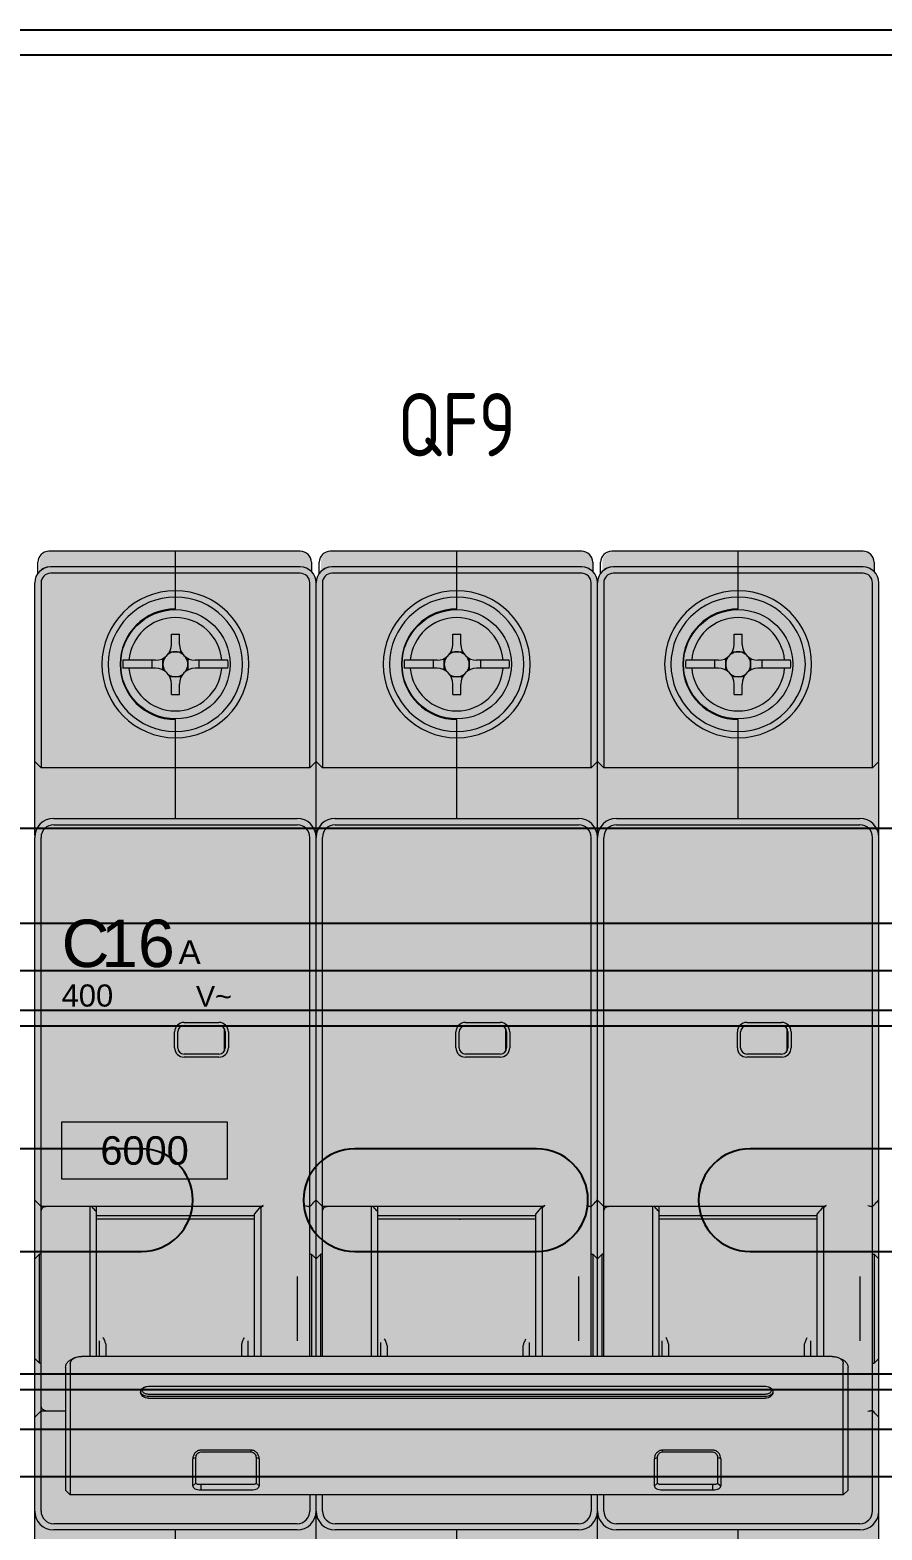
# Model space of a CAD drawing. Header units: millimetres. Extents: x -205 to 4435, y 0 to 4374.
# Drawn here: x 1606.2 to 1660.1, y 3382.4 to 3477.3 of the extents above; entities that cross this region are included whole.
import ezdxf
from ezdxf.enums import TextEntityAlignment as Align

# ---------------------------------------------------------------- set-up
doc = ezdxf.new("R2010")
doc.units = ezdxf.units.MM
for name, color, linetype, lineweight, true_color in [('BODY', 7, 'Continuous', 5, 0xf0f1eb), ('DETAILS', 7, 'Continuous', 5, 0x2f373d), ('INDICATOR', 7, 'Continuous', 5, 0x3d9868), ('LEVERS', 7, 'Continuous', 5, 0x2b7ac1), ('MARKING', 7, 'Continuous', 5, 0x2f373d), ('RECESS', 7, 'Continuous', 5, 0x6c747a), ('TERMINALS', 7, 'Continuous', 5, 0xa4adb6)]:
    doc.layers.add(name, color=color, linetype=linetype, lineweight=lineweight, true_color=true_color)
doc.layers.add('CP_DEVICES', color=7, linetype='Continuous')
doc.layers.add('CP_TEXT', color=7, linetype='Continuous')
doc.layers.add('PARAMETERS', color=7, linetype='Continuous', plot=False)
doc.styles.add('BLOCK_ARIAL', font='arial.ttf')
doc.styles.add('CP_GOST', font='GOST2304A_0.ttf')

# ---------------------------------------------------------------- blocks, each defined once
blk = doc.blocks.new('A$Ca0305565')
at = {"color": 7, "linetype": 'Continuous', "lineweight": 25}
for p, q in [((20, 148), (430, 148)), ((430, 146.4), (20, 146.4)), ((414.5, 97.5), (35.5, 97.5)), ((414.5, 91.5), (35.5, 91.5)), ((414.5, 86), (35.5, 86)), ((168.25, 77.25), (156.75, 77.25)), ((193.25, 77.25), (181.75, 77.25)), ((218.25, 77.25), (206.75, 77.25)), ((156.75, 70.75), (168.25, 70.75)), ((181.75, 70.75), (193.25, 70.75)), ((206.75, 70.75), (218.25, 70.75)), ((414.5, 62), (35.5, 62)), ((414.5, 56.5), (35.5, 56.5))]:
    blk.add_line(p, q, dxfattribs=at)
at = {"color": 8, "linetype": 'Continuous', "lineweight": 25}
for p, q in [((414.5, 88.5), (35.5, 88.5)), ((414.5, 85), (35.5, 85)), ((414.5, 63), (35.5, 63)), ((414.5, 59.5), (35.5, 59.5))]:
    blk.add_line(p, q, dxfattribs=at)
at = {"color": 7, "linetype": 'Continuous', "lineweight": 25}
for centre, start, end in [((168.25, 74), 0, 90), ((181.75, 74), 90, 270), ((193.25, 74), 0, 90), ((206.75, 74), 90, 270), ((168.25, 74), 270, 0), ((193.25, 74), 270, 0)]:
    blk.add_arc(centre, 3.25, start, end, dxfattribs=at)
blk = doc.blocks.new('*U390')
blk.add_blockref('A$Ca0305565', (-12.005, 536.234))
blk = doc.blocks.new('AV_3P_54')
at = {"layer": 'BODY', "true_color": 0xf0f1eb}
blk.add_hatch(color=7, dxfattribs=at).paths.add_polyline_path([(14.6, 2.2), (14.6, 0), (3.1, 0), (3.1, 2.2), (1.3, 2.2), (1.03, 2.255), (0.805, 2.405), (0.655, 2.63), (0.6, 2.9), (0.6, 3.4), (0.727, 3.4), (0.59, 3.49), (0.38, 3.81), (0.32, 4), (0.3, 4.2), (0.3, 15.5), (0.3, 20.3), (0.3, 26.24), (0.3, 29.95), (0.3, 36.25), (0.3, 39.96), (0.3, 62.9), (0.32, 63.14), (0.326, 63.16), (0.3, 63.16), (0.3, 67.7), (0.3, 79), (0.32, 79.2), (0.38, 79.39), (0.59, 79.71), (0.6, 79.717), (0.6, 80.3), (0.655, 80.57), (0.805, 80.795), (1.03, 80.945), (1.3, 81), (9.2, 81), (9.2, 81), (17.1, 81), (17.37, 80.945), (17.595, 80.795), (17.745, 80.57), (17.8, 80.3), (17.8, 79.717), (17.81, 79.71), (17.948, 79.5), (17.948, 79.5), (18.02, 79.39), (18.08, 79.2), (18.1, 79), (18.12, 79.2), (18.18, 79.39), (18.39, 79.71), (18.4, 79.717), (18.4, 80.3), (18.455, 80.57), (18.605, 80.795), (18.83, 80.945), (19.1, 81), (27, 81), (27, 81), (34.9, 81), (35.17, 80.945), (35.395, 80.795), (35.545, 80.57), (35.6, 80.3), (35.6, 79.717), (35.61, 79.71), (35.748, 79.5), (35.748, 79.5), (35.82, 79.39), (35.88, 79.2), (35.9, 79), (35.92, 79.2), (35.98, 79.39), (36.052, 79.5), (36.19, 79.71), (36.2, 79.717), (36.2, 80.3), (36.255, 80.57), (36.405, 80.795), (36.63, 80.945), (36.9, 81), (44.8, 81), (52.7, 81), (52.97, 80.945), (53.195, 80.795), (53.345, 80.57), (53.4, 80.3), (53.4, 79.717), (53.41, 79.71), (53.548, 79.5), (53.62, 79.39), (53.68, 79.2), (53.7, 79), (53.7, 67.7), (53.7, 62.9), (53.7, 39.975), (53.7, 39.97), (53.7, 36.25), (53.7, 29.95), (53.7, 26.23), (53.7, 26.225), (53.7, 20.3), (53.7, 15.5), (53.7, 4.2), (53.68, 4), (53.62, 3.81), (53.41, 3.49), (53.4, 3.483), (53.4, 2.9), (53.345, 2.63), (53.195, 2.405), (52.97, 2.255), (52.7, 2.2), (50.9, 2.2), (50.2, 2.2), (50.2, 0), (38.7, 0), (38.7, 2.2), (36.9, 2.2), (36.63, 2.255), (36.405, 2.405), (36.255, 2.63), (36.2, 2.9), (36.2, 3.4), (36.327, 3.4), (36.19, 3.49), (35.98, 3.81), (35.92, 4), (35.9, 4.2), (35.88, 4), (35.82, 3.81), (35.61, 3.49), (35.6, 3.483), (35.6, 2.9), (35.545, 2.63), (35.395, 2.405), (35.17, 2.255), (34.9, 2.2), (27, 2.2), (27, 2.2), (19.1, 2.2), (18.83, 2.255), (18.605, 2.405), (18.455, 2.63), (18.4, 2.9), (18.4, 3.4), (18.527, 3.4), (18.39, 3.49), (18.18, 3.81), (18.12, 4), (18.1, 4.2), (18.08, 4), (18.02, 3.81), (17.81, 3.49), (17.8, 3.483), (17.8, 2.9), (17.745, 2.63), (17.595, 2.405), (17.37, 2.255), (17.1, 2.2), (15.3, 2.2)])
at = {"layer": 'INDICATOR', "true_color": 0x3d9868}
for points in [[(9.325, 49.175), (9.195, 49.365), (9.15, 49.6), (9.15, 50.6), (9.195, 50.835), (9.325, 51.025), (9.515, 51.155), (9.75, 51.2), (11.95, 51.2), (12.185, 51.155), (12.375, 51.025), (12.505, 50.835), (12.55, 50.6), (12.55, 49.6), (12.505, 49.365), (12.375, 49.175), (12.185, 49.045), (11.95, 49), (9.75, 49), (9.515, 49.045)], [(30.175, 49.175), (29.985, 49.045), (29.75, 49), (27.55, 49), (27.315, 49.045), (27.125, 49.175), (26.995, 49.365), (26.95, 49.6), (26.95, 50.6), (26.995, 50.835), (27.125, 51.025), (27.315, 51.155), (27.55, 51.2), (29.75, 51.2), (29.985, 51.155), (30.175, 51.025), (30.305, 50.835), (30.35, 50.6), (30.35, 49.6), (30.305, 49.365)], [(47.975, 49.175), (47.785, 49.045), (47.55, 49), (45.35, 49), (45.115, 49.045), (44.925, 49.175), (44.795, 49.365), (44.75, 49.6), (44.75, 50.6), (44.795, 50.835), (44.925, 51.025), (45.115, 51.155), (45.35, 51.2), (47.55, 51.2), (47.785, 51.155), (47.975, 51.025), (48.105, 50.835), (48.15, 50.6), (48.15, 49.6), (48.105, 49.365)]]:
    blk.add_hatch(color=105, dxfattribs=at).paths.add_polyline_path(points)
at = {"layer": 'LEVERS'}
blk.add_hatch(color=256, dxfattribs=at).paths.add_polyline_path([(2.25, 29.435), (2.26, 29.475), (2.265, 29.515), (2.28, 29.55), (2.3, 29.59), (2.32, 29.63), (2.34, 29.665), (2.37, 29.7), (2.4, 29.735), (2.435, 29.765), (2.47, 29.8), (2.51, 29.825), (2.555, 29.855), (2.6, 29.885), (2.65, 29.905), (2.695, 29.93), (2.811, 29.978), (2.815, 29.98), (2.865, 30), (2.885, 30.01), (2.905, 30.015), (2.93, 30.025), (2.95, 30.03), (3.025, 30.05), (3.1, 30.065), (3.175, 30.07), (3.25, 30.075), (3.8, 30.075), (4.2, 30.075), (4.4, 30.075), (4.8, 30.075), (13.4, 30.075), (13.8, 30.075), (14.2, 30.075), (14.6, 30.075), (17.7, 30.075), (17.8, 30.075), (18.1, 30.075), (18.4, 30.075), (18.5, 30.075), (21.6, 30.075), (22, 30.075), (22.2, 30.075), (22.6, 30.075), (31.2, 30.075), (31.6, 30.075), (32, 30.075), (32.4, 30.075), (35.5, 30.075), (35.6, 30.075), (35.9, 30.075), (36.2, 30.075), (36.3, 30.075), (39.4, 30.075), (39.8, 30.075), (40, 30.075), (40.4, 30.075), (49, 30.075), (49.4, 30.075), (49.8, 30.075), (50.2, 30.075), (50.75, 30.075), (50.775, 30.075), (50.8, 30.075), (50.825, 30.07), (50.85, 30.07), (50.925, 30.06), (50.995, 30.045), (51.07, 30.025), (51.135, 30), (51.155, 29.995), (51.168, 29.987), (51.305, 29.93), (51.35, 29.905), (51.4, 29.885), (51.445, 29.855), (51.49, 29.825), (51.53, 29.8), (51.565, 29.765), (51.6, 29.735), (51.63, 29.7), (51.66, 29.665), (51.68, 29.63), (51.7, 29.59), (51.72, 29.55), (51.735, 29.515), (51.74, 29.475), (51.75, 29.435), (51.75, 29.395), (51.75, 21.625), (51.45, 21.325), (36.3, 21.325), (35.9, 21.325), (35.5, 21.325), (18.5, 21.325), (18.1, 21.325), (17.7, 21.325), (2.55, 21.325), (2.25, 21.625), (2.25, 26.64), (2.25, 29.395)])
at = {"layer": 'RECESS', "true_color": 0x6c747a}
for points in [[(21.6, 39.56), (21.69, 39.56), (22, 39.56), (32.4, 39.56), (32.42, 39.56), (32.435, 39.565), (32.455, 39.57), (32.475, 39.575), (32.495, 39.58), (32.515, 39.59), (32.54, 39.6), (32.535, 39.595), (32.525, 39.59), (32.525, 39.585), (32.52, 39.585), (32.515, 39.58), (32.495, 39.565), (32.475, 39.545), (32.46, 39.53), (32.44, 39.51), (32.435, 39.5), (32.425, 39.49), (32.42, 39.48), (32.415, 39.465), (32.41, 39.46), (32.405, 39.45), (32.4, 39.44), (32.4, 39.43), (32.4, 30.075), (32, 30.075), (31.6, 30.075), (31.2, 30.075), (22.6, 30.075), (22.2, 30.075), (22, 30.075), (21.6, 30.075), (18.5, 30.075), (18.4, 30.075), (18.1, 30.075), (17.8, 30.075), (17.7, 30.075), (17.7, 36.55), (17.7, 39.56), (17.73, 39.59), (17.755, 39.615), (17.785, 39.645), (17.81, 39.675), (17.885, 39.745), (17.955, 39.82), (18.03, 39.895), (18.1, 39.975), (18.1, 39.96), (18.5, 39.56), (18.77, 39.56), (18.8, 39.56)], [(39.4, 39.56), (39.49, 39.56), (39.8, 39.56), (50.2, 39.56), (50.22, 39.56), (50.235, 39.565), (50.255, 39.57), (50.275, 39.575), (50.295, 39.58), (50.315, 39.59), (50.34, 39.6), (50.335, 39.595), (50.325, 39.59), (50.325, 39.585), (50.32, 39.585), (50.315, 39.58), (50.295, 39.565), (50.275, 39.545), (50.26, 39.53), (50.24, 39.51), (50.235, 39.5), (50.225, 39.49), (50.22, 39.48), (50.215, 39.465), (50.21, 39.46), (50.205, 39.45), (50.2, 39.44), (50.2, 39.43), (50.2, 30.075), (49.8, 30.075), (49.4, 30.075), (49, 30.075), (40.4, 30.075), (40, 30.075), (39.8, 30.075), (39.4, 30.075), (36.3, 30.075), (36.2, 30.075), (35.9, 30.075), (35.6, 30.075), (35.5, 30.075), (35.5, 36.55), (35.5, 39.56), (35.53, 39.59), (35.555, 39.615), (35.585, 39.645), (35.61, 39.675), (35.685, 39.745), (35.755, 39.82), (35.83, 39.895), (35.9, 39.975), (35.9, 39.96), (36.3, 39.56), (36.57, 39.56), (36.6, 39.56)], [(4.2, 30.075), (3.8, 30.075), (3.8, 39.56), (3.89, 39.56), (4.2, 39.56), (14.6, 39.56), (14.62, 39.56), (14.635, 39.565), (14.655, 39.57), (14.675, 39.575), (14.695, 39.58), (14.715, 39.59), (14.74, 39.6), (14.735, 39.595), (14.725, 39.59), (14.725, 39.585), (14.72, 39.585), (14.715, 39.58), (14.695, 39.565), (14.675, 39.545), (14.66, 39.53), (14.64, 39.51), (14.635, 39.5), (14.625, 39.49), (14.62, 39.48), (14.615, 39.465), (14.61, 39.46), (14.605, 39.45), (14.6, 39.44), (14.6, 39.43), (14.6, 30.075), (14.2, 30.075), (13.8, 30.075), (13.4, 30.075), (4.8, 30.075), (4.4, 30.075)]]:
    blk.add_hatch(color=8, dxfattribs=at).paths.add_polyline_path(points)
at = {"layer": 'TERMINALS', "true_color": 0xa4adb6}
for points in [[(10.403, 69.358), (10.256, 69.321), (10.107, 69.289), (9.957, 69.262), (9.807, 69.24), (9.656, 69.222), (9.504, 69.21), (9.352, 69.202), (9.2, 69.2), (9.048, 69.202), (8.896, 69.21), (8.744, 69.222), (8.593, 69.24), (8.443, 69.262), (8.293, 69.289), (8.144, 69.321), (7.996, 69.358), (7.85, 69.4), (7.705, 69.447), (7.562, 69.498), (7.42, 69.554), (7.281, 69.614), (7.143, 69.68), (7.008, 69.749), (6.875, 69.823), (6.744, 69.901), (6.617, 69.984), (6.491, 70.07), (6.369, 70.161), (6.25, 70.256), (6.134, 70.354), (6.021, 70.456), (5.912, 70.562), (5.806, 70.671), (5.704, 70.784), (5.605, 70.9), (5.511, 71.019), (5.42, 71.141), (5.334, 71.267), (5.251, 71.394), (5.173, 71.525), (5.099, 71.658), (5.03, 71.793), (4.964, 71.931), (4.904, 72.071), (4.848, 72.212), (4.797, 72.355), (4.75, 72.5), (4.708, 72.646), (4.671, 72.794), (4.639, 72.943), (4.612, 73.093), (4.59, 73.243), (4.572, 73.394), (4.56, 73.546), (4.552, 73.698), (4.55, 73.85), (4.552, 74.002), (4.56, 74.154), (4.572, 74.306), (4.59, 74.457), (4.612, 74.607), (4.639, 74.757), (4.671, 74.906), (4.708, 75.054), (4.708, 75.054), (4.708, 75.054), (4.75, 75.2), (4.797, 75.345), (4.848, 75.488), (4.904, 75.63), (4.964, 75.769), (5.03, 75.907), (5.099, 76.042), (5.173, 76.175), (5.251, 76.306), (5.334, 76.434), (5.42, 76.559), (5.511, 76.681), (5.606, 76.8), (5.704, 76.916), (5.806, 77.029), (5.912, 77.138), (6.021, 77.244), (6.134, 77.346), (6.25, 77.445), (6.369, 77.539), (6.491, 77.63), (6.617, 77.716), (6.745, 77.799), (6.875, 77.877), (7.008, 77.951), (7.143, 78.021), (7.281, 78.086), (7.421, 78.146), (7.562, 78.202), (7.705, 78.253), (7.85, 78.3), (7.997, 78.342), (8.144, 78.379), (8.293, 78.411), (8.443, 78.438), (8.593, 78.46), (8.744, 78.478), (8.896, 78.49), (9.048, 78.498), (9.2, 78.5), (9.352, 78.498), (9.504, 78.49), (9.656, 78.478), (9.807, 78.46), (9.958, 78.438), (10.107, 78.411), (10.256, 78.379), (10.404, 78.342), (10.55, 78.3), (10.695, 78.253), (10.838, 78.202), (10.98, 78.146), (11.119, 78.086), (11.257, 78.021), (11.392, 77.951), (11.525, 77.877), (11.656, 77.799), (11.783, 77.716), (11.909, 77.63), (12.031, 77.539), (12.15, 77.445), (12.266, 77.346), (12.379, 77.244), (12.488, 77.138), (12.594, 77.029), (12.696, 76.916), (12.795, 76.8), (12.889, 76.681), (12.98, 76.559), (13.066, 76.434), (13.149, 76.306), (13.227, 76.175), (13.301, 76.042), (13.371, 75.907), (13.436, 75.769), (13.496, 75.63), (13.552, 75.488), (13.603, 75.345), (13.65, 75.2), (13.692, 75.054), (13.729, 74.906), (13.761, 74.757), (13.788, 74.608), (13.81, 74.457), (13.828, 74.306), (13.84, 74.154), (13.848, 74.002), (13.85, 73.85), (13.848, 73.698), (13.84, 73.546), (13.828, 73.394), (13.81, 73.243), (13.788, 73.093), (13.761, 72.943), (13.729, 72.794), (13.692, 72.647), (13.65, 72.5), (13.603, 72.355), (13.552, 72.212), (13.496, 72.071), (13.436, 71.931), (13.371, 71.793), (13.301, 71.658), (13.227, 71.525), (13.149, 71.395), (13.066, 71.267), (12.98, 71.142), (12.889, 71.019), (12.795, 70.9), (12.696, 70.784), (12.594, 70.671), (12.488, 70.562), (12.379, 70.456), (12.266, 70.354), (12.15, 70.256), (12.031, 70.161), (11.909, 70.07), (11.783, 69.984), (11.656, 69.901), (11.525, 69.823), (11.392, 69.749), (11.257, 69.68), (11.119, 69.615), (10.98, 69.554), (10.838, 69.498), (10.695, 69.447), (10.55, 69.4), (10.55, 69.4), (10.55, 69.4)], [(28.056, 69.321), (27.907, 69.289), (27.757, 69.262), (27.607, 69.24), (27.456, 69.222), (27.304, 69.21), (27.152, 69.202), (27, 69.2), (26.848, 69.202), (26.696, 69.21), (26.544, 69.222), (26.393, 69.24), (26.243, 69.262), (26.093, 69.289), (25.944, 69.321), (25.796, 69.358), (25.65, 69.4), (25.505, 69.447), (25.362, 69.498), (25.22, 69.554), (25.081, 69.614), (24.943, 69.68), (24.808, 69.749), (24.675, 69.823), (24.544, 69.901), (24.417, 69.984), (24.291, 70.07), (24.169, 70.161), (24.05, 70.256), (23.934, 70.354), (23.821, 70.456), (23.712, 70.562), (23.606, 70.671), (23.504, 70.784), (23.405, 70.9), (23.311, 71.019), (23.22, 71.141), (23.134, 71.267), (23.051, 71.394), (22.973, 71.525), (22.899, 71.658), (22.83, 71.793), (22.764, 71.931), (22.704, 72.071), (22.648, 72.212), (22.597, 72.355), (22.55, 72.5), (22.508, 72.646), (22.471, 72.794), (22.439, 72.943), (22.412, 73.093), (22.39, 73.243), (22.372, 73.394), (22.36, 73.546), (22.352, 73.698), (22.35, 73.85), (22.352, 74.002), (22.36, 74.154), (22.372, 74.306), (22.39, 74.457), (22.412, 74.607), (22.439, 74.757), (22.471, 74.906), (22.508, 75.054), (22.508, 75.054), (22.508, 75.054), (22.55, 75.2), (22.597, 75.345), (22.648, 75.488), (22.704, 75.63), (22.764, 75.769), (22.83, 75.907), (22.899, 76.042), (22.973, 76.175), (23.051, 76.306), (23.134, 76.434), (23.22, 76.559), (23.311, 76.681), (23.406, 76.8), (23.504, 76.916), (23.606, 77.029), (23.712, 77.138), (23.821, 77.244), (23.934, 77.346), (24.05, 77.445), (24.169, 77.539), (24.291, 77.63), (24.417, 77.716), (24.545, 77.799), (24.675, 77.877), (24.808, 77.951), (24.943, 78.021), (25.081, 78.086), (25.221, 78.146), (25.362, 78.202), (25.505, 78.253), (25.65, 78.3), (25.797, 78.342), (25.944, 78.379), (26.093, 78.411), (26.243, 78.438), (26.393, 78.46), (26.544, 78.478), (26.696, 78.49), (26.848, 78.498), (27, 78.5), (27.152, 78.498), (27.304, 78.49), (27.456, 78.478), (27.607, 78.46), (27.758, 78.438), (27.907, 78.411), (28.056, 78.379), (28.204, 78.342), (28.35, 78.3), (28.495, 78.253), (28.638, 78.202), (28.78, 78.146), (28.919, 78.086), (29.057, 78.021), (29.192, 77.951), (29.325, 77.877), (29.456, 77.799), (29.583, 77.716), (29.709, 77.63), (29.831, 77.539), (29.95, 77.445), (30.066, 77.346), (30.179, 77.244), (30.288, 77.138), (30.394, 77.029), (30.496, 76.916), (30.595, 76.8), (30.689, 76.681), (30.78, 76.559), (30.866, 76.434), (30.949, 76.306), (31.027, 76.175), (31.101, 76.042), (31.171, 75.907), (31.236, 75.769), (31.296, 75.63), (31.352, 75.488), (31.403, 75.345), (31.45, 75.2), (31.492, 75.054), (31.529, 74.906), (31.561, 74.757), (31.588, 74.608), (31.61, 74.457), (31.628, 74.306), (31.64, 74.154), (31.648, 74.002), (31.65, 73.85), (31.648, 73.698), (31.64, 73.546), (31.628, 73.394), (31.61, 73.243), (31.588, 73.093), (31.561, 72.943), (31.529, 72.794), (31.492, 72.647), (31.45, 72.5), (31.403, 72.355), (31.352, 72.212), (31.296, 72.071), (31.236, 71.931), (31.171, 71.793), (31.101, 71.658), (31.027, 71.525), (30.949, 71.395), (30.866, 71.267), (30.78, 71.142), (30.689, 71.019), (30.595, 70.9), (30.496, 70.784), (30.394, 70.671), (30.288, 70.562), (30.179, 70.456), (30.066, 70.354), (29.95, 70.256), (29.831, 70.161), (29.709, 70.07), (29.583, 69.984), (29.456, 69.901), (29.325, 69.823), (29.192, 69.749), (29.057, 69.68), (28.919, 69.615), (28.78, 69.554), (28.638, 69.498), (28.495, 69.447), (28.35, 69.4), (28.35, 69.4), (28.35, 69.4), (28.203, 69.358)], [(45.856, 69.321), (45.707, 69.289), (45.557, 69.262), (45.407, 69.24), (45.256, 69.222), (45.104, 69.21), (44.952, 69.202), (44.8, 69.2), (44.648, 69.202), (44.496, 69.21), (44.344, 69.222), (44.193, 69.24), (44.043, 69.262), (43.893, 69.289), (43.744, 69.321), (43.596, 69.358), (43.45, 69.4), (43.305, 69.447), (43.162, 69.498), (43.02, 69.554), (42.881, 69.614), (42.743, 69.68), (42.608, 69.749), (42.475, 69.823), (42.344, 69.901), (42.217, 69.984), (42.091, 70.07), (41.969, 70.161), (41.85, 70.256), (41.734, 70.354), (41.621, 70.456), (41.512, 70.562), (41.406, 70.671), (41.304, 70.784), (41.205, 70.9), (41.111, 71.019), (41.02, 71.141), (40.934, 71.267), (40.851, 71.394), (40.773, 71.525), (40.699, 71.658), (40.63, 71.793), (40.564, 71.931), (40.504, 72.071), (40.448, 72.212), (40.397, 72.355), (40.35, 72.5), (40.308, 72.646), (40.271, 72.794), (40.239, 72.943), (40.212, 73.093), (40.19, 73.243), (40.172, 73.394), (40.16, 73.546), (40.152, 73.698), (40.15, 73.85), (40.152, 74.002), (40.16, 74.154), (40.172, 74.306), (40.19, 74.457), (40.212, 74.607), (40.239, 74.757), (40.271, 74.906), (40.308, 75.054), (40.308, 75.054), (40.308, 75.054), (40.35, 75.2), (40.397, 75.345), (40.448, 75.488), (40.504, 75.63), (40.564, 75.769), (40.63, 75.907), (40.699, 76.042), (40.773, 76.175), (40.851, 76.306), (40.934, 76.434), (41.02, 76.559), (41.111, 76.681), (41.206, 76.8), (41.304, 76.916), (41.406, 77.029), (41.512, 77.138), (41.621, 77.244), (41.734, 77.346), (41.85, 77.445), (41.969, 77.539), (42.091, 77.63), (42.217, 77.716), (42.345, 77.799), (42.475, 77.877), (42.608, 77.951), (42.743, 78.021), (42.881, 78.086), (43.021, 78.146), (43.162, 78.202), (43.305, 78.253), (43.45, 78.3), (43.597, 78.342), (43.744, 78.379), (43.893, 78.411), (44.043, 78.438), (44.193, 78.46), (44.344, 78.478), (44.496, 78.49), (44.648, 78.498), (44.8, 78.5), (44.952, 78.498), (45.104, 78.49), (45.256, 78.478), (45.407, 78.46), (45.558, 78.438), (45.707, 78.411), (45.856, 78.379), (46.004, 78.342), (46.15, 78.3), (46.295, 78.253), (46.438, 78.202), (46.58, 78.146), (46.719, 78.086), (46.857, 78.021), (46.992, 77.951), (47.125, 77.877), (47.256, 77.799), (47.383, 77.716), (47.509, 77.63), (47.631, 77.539), (47.75, 77.445), (47.866, 77.346), (47.979, 77.244), (48.088, 77.138), (48.194, 77.029), (48.296, 76.916), (48.395, 76.8), (48.489, 76.681), (48.58, 76.559), (48.666, 76.434), (48.749, 76.306), (48.827, 76.175), (48.901, 76.042), (48.971, 75.907), (49.036, 75.769), (49.096, 75.63), (49.152, 75.488), (49.203, 75.345), (49.25, 75.2), (49.292, 75.054), (49.329, 74.906), (49.361, 74.757), (49.388, 74.608), (49.41, 74.457), (49.428, 74.306), (49.44, 74.154), (49.448, 74.002), (49.45, 73.85), (49.448, 73.698), (49.44, 73.546), (49.428, 73.394), (49.41, 73.243), (49.388, 73.093), (49.361, 72.943), (49.329, 72.794), (49.292, 72.647), (49.25, 72.5), (49.203, 72.355), (49.152, 72.212), (49.096, 72.071), (49.036, 71.931), (48.971, 71.793), (48.901, 71.658), (48.827, 71.525), (48.749, 71.395), (48.666, 71.267), (48.58, 71.142), (48.489, 71.019), (48.395, 70.9), (48.296, 70.784), (48.194, 70.671), (48.088, 70.562), (47.979, 70.456), (47.866, 70.354), (47.75, 70.256), (47.631, 70.161), (47.509, 70.07), (47.383, 69.984), (47.256, 69.901), (47.125, 69.823), (46.992, 69.749), (46.857, 69.68), (46.719, 69.615), (46.58, 69.554), (46.438, 69.498), (46.295, 69.447), (46.15, 69.4), (46.15, 69.4), (46.15, 69.4), (46.003, 69.358)]]:
    blk.add_hatch(color=253, dxfattribs=at).paths.add_polyline_path(points)
at = {"layer": 'DETAILS', "color": 250, "linetype": 'ByBlock', "lineweight": 5, "true_color": 0x2f373d}
for p, q in [((17.1, 81), (1.2, 81)), ((9.2, 77.35), (9.2, 81)), ((34.9, 81), (19, 81)), ((27, 77.35), (27, 81)), ((52.7, 81), (36.8, 81)), ((44.8, 77.35), (44.8, 81)), ((0.5, 79.597), (0.5, 80.3)), ((17.1, 80), (1.3, 80)), ((17.8, 80.3), (17.8, 79.697)), ((18.3, 79.597), (18.3, 80.3)), ((34.9, 80), (19.1, 80)), ((35.6, 80.3), (35.6, 79.697)), ((36.1, 79.597), (36.1, 80.3)), ((52.7, 80), (36.9, 80)), ((53.4, 80.3), (53.4, 79.697)), ((0.3, 63.02), (0.3, 79)), ((0.7, 79), (0.7, 67.3)), ((17.1, 79.6), (1.3, 79.6)), ((17.7, 67.3), (17.7, 79)), ((18.1, 63.02), (18.1, 79)), ((18.5, 79), (18.5, 67.3)), ((34.9, 79.6), (19.1, 79.6)), ((35.5, 67.3), (35.5, 79)), ((35.9, 63.02), (35.9, 79)), ((36.3, 79), (36.3, 67.3)), ((52.7, 79.6), (36.9, 79.6)), ((53.3, 67.3), (53.3, 79)), ((53.7, 4.2), (53.7, 79)), ((8.95, 75.1), (8.95, 75.753)), ((8.95, 75.753), (9.45, 75.753)), ((9.45, 75.1), (9.45, 75.753)), ((26.75, 75.1), (26.75, 75.753)), ((26.75, 75.753), (27.25, 75.753)), ((27.25, 75.1), (27.25, 75.753)), ((44.55, 75.1), (44.55, 75.753)), ((44.55, 75.753), (45.05, 75.753)), ((45.05, 75.1), (45.05, 75.753)), ((7.95, 74.1), (5.88, 74.1)), ((7.709, 74.1), (7.709, 73.6)), ((8.411, 73.488), (8.411, 74.212)), ((8.838, 74.639), (9.562, 74.639)), ((9.989, 74.212), (9.989, 73.488)), ((12.52, 74.1), (10.45, 74.1)), ((10.691, 74.1), (10.691, 73.6)), ((25.75, 74.1), (23.68, 74.1)), ((25.509, 74.1), (25.509, 73.6)), ((26.211, 73.488), (26.211, 74.212)), ((26.638, 74.639), (27.362, 74.639)), ((27.789, 74.212), (27.789, 73.488)), ((30.32, 74.1), (28.25, 74.1)), ((28.491, 74.1), (28.491, 73.6)), ((43.55, 74.1), (41.48, 74.1)), ((43.309, 74.1), (43.309, 73.6)), ((44.011, 73.488), (44.011, 74.212)), ((44.438, 74.639), (45.162, 74.639)), ((45.589, 74.212), (45.589, 73.488)), ((48.12, 74.1), (46.05, 74.1)), ((46.291, 74.1), (46.291, 73.6)), ((7.95, 73.6), (5.88, 73.6)), ((9.562, 73.061), (8.838, 73.061)), ((12.52, 73.6), (10.45, 73.6)), ((25.75, 73.6), (23.68, 73.6)), ((27.362, 73.061), (26.638, 73.061)), ((30.32, 73.6), (28.25, 73.6)), ((43.55, 73.6), (41.48, 73.6)), ((45.162, 73.061), (44.438, 73.061)), ((48.12, 73.6), (46.05, 73.6)), ((8.95, 71.947), (8.95, 72.6)), ((9.45, 71.947), (9.45, 72.6)), ((26.75, 71.947), (26.75, 72.6)), ((27.25, 71.947), (27.25, 72.6)), ((44.55, 71.947), (44.55, 72.6)), ((45.05, 71.947), (45.05, 72.6)), ((8.95, 71.947), (9.45, 71.947)), ((26.75, 71.947), (27.25, 71.947)), ((44.55, 71.947), (45.05, 71.947)), ((9.2, 64.1), (9.2, 70.35)), ((27, 64.1), (27, 70.35)), ((44.8, 64.1), (44.8, 70.35)), ((0.7, 67.3), (0.3, 67.7)), ((18.1, 67.7), (17.7, 67.3)), ((18.5, 67.3), (18.1, 67.7)), ((35.9, 67.7), (35.5, 67.3)), ((36.3, 67.3), (35.9, 67.7)), ((53.7, 67.7), (53.3, 67.3)), ((17.7, 67.3), (0.7, 67.3)), ((35.5, 67.3), (18.5, 67.3)), ((53.3, 67.3), (36.3, 67.3)), ((1.5, 64.1), (16.9, 64.1)), ((1.5, 63.7), (16.9, 63.7)), ((19.3, 64.1), (34.7, 64.1)), ((19.3, 63.7), (34.7, 63.7)), ((37.1, 64.1), (52.5, 64.1)), ((37.1, 63.7), (52.5, 63.7)), ((0.3, 63.158), (0.33, 63.158)), ((0.3, 4.2), (0.3, 62.9)), ((0.7, 39.56), (0.7, 62.9)), ((17.7, 30.075), (17.7, 62.9)), ((18.1, 63.158), (18.13, 63.158)), ((18.1, 30.075), (18.1, 62.9)), ((18.5, 39.56), (18.5, 62.9)), ((35.5, 30.075), (35.5, 62.9)), ((35.9, 63.158), (35.93, 63.158)), ((35.9, 30.075), (35.9, 62.9)), ((36.3, 39.56), (36.3, 62.9)), ((53.3, 20.3), (53.3, 62.9)), ((9.15, 49.6), (9.15, 50.6)), ((9.35, 49.6), (9.35, 50.6)), ((9.75, 51.2), (11.95, 51.2)), ((9.75, 51), (11.95, 51)), ((12.3, 49.418), (12.3, 50.782)), ((12.35, 50.6), (12.35, 49.6)), ((12.55, 50.6), (12.55, 49.6)), ((26.95, 49.6), (26.95, 50.6)), ((27.15, 49.6), (27.15, 50.6)), ((27.55, 51.2), (29.75, 51.2)), ((27.55, 51), (29.75, 51)), ((30.1, 49.418), (30.1, 50.782)), ((30.15, 50.6), (30.15, 49.6)), ((30.35, 50.6), (30.35, 49.6)), ((44.75, 49.6), (44.75, 50.6)), ((44.95, 49.6), (44.95, 50.6)), ((45.35, 51.2), (47.55, 51.2)), ((45.35, 51), (47.55, 51)), ((47.9, 49.418), (47.9, 50.782)), ((47.95, 50.6), (47.95, 49.6)), ((48.15, 50.6), (48.15, 49.6)), ((11.95, 49.2), (9.75, 49.2)), ((11.95, 49), (9.75, 49)), ((29.75, 49.2), (27.55, 49.2)), ((29.75, 49), (27.55, 49)), ((47.55, 49.2), (45.35, 49.2)), ((47.55, 49), (45.35, 49)), ((0.7, 39.56), (0.3, 39.96)), ((18.5, 39.56), (18.1, 39.96)), ((36.3, 39.56), (35.9, 39.96)), ((14.6, 39.56), (0.7, 39.56)), ((0.7, 20.3), (0.7, 39.56)), ((3.8, 30.075), (3.8, 39.56)), ((3.891, 39.56), (4.002, 39.435)), ((4.002, 39.435), (4.028, 39.407)), ((4.2, 30.075), (4.2, 39.56)), ((4.2, 38.981), (14.2, 38.981)), ((14.2, 30.075), (14.2, 39.104)), ((14.6, 39.432), (14.6, 30.075)), ((17.7, 39.56), (17.674, 39.56)), ((17.7, 39.56), (17.7, 39.56)), ((32.4, 39.56), (18.5, 39.56)), ((18.5, 30.075), (18.5, 39.56)), ((21.6, 30.075), (21.6, 39.56)), ((21.691, 39.56), (21.802, 39.435)), ((21.802, 39.435), (21.828, 39.407)), ((22, 30.075), (22, 39.56)), ((22, 38.981), (32, 38.981)), ((32, 30.075), (32, 39.104)), ((32.4, 39.432), (32.4, 30.075)), ((35.5, 39.56), (35.474, 39.56)), ((35.5, 39.56), (35.5, 39.56)), ((36.3, 30.075), (36.3, 39.56)), ((50.2, 39.56), (36.3, 39.56)), ((39.4, 30.075), (39.4, 39.56)), ((39.491, 39.56), (39.602, 39.435)), ((39.602, 39.435), (39.628, 39.407)), ((39.8, 30.075), (39.8, 39.56)), ((39.8, 38.981), (49.8, 38.981)), ((49.8, 30.075), (49.8, 39.104)), ((50.2, 39.432), (50.2, 30.075)), ((53.3, 39.56), (53.274, 39.56)), ((53.3, 39.56), (53.3, 39.56)), ((4.2, 38.78), (14.2, 38.78)), ((9.4, 38.756), (9.4, 38.78)), ((22, 38.78), (32, 38.78)), ((27.2, 38.711), (27.2, 38.78)), ((39.8, 38.78), (49.8, 38.78)), ((45, 38.756), (45, 38.78)), ((0.3, 36.25), (0.6, 36.55)), ((0.7, 36.55), (0.6, 36.55)), ((0.6, 29.65), (0.6, 36.55)), ((17.7, 36.55), (17.8, 36.55)), ((18.1, 36.25), (17.8, 36.55)), ((17.8, 36.55), (17.8, 30.075)), ((18.1, 36.25), (18.4, 36.55)), ((18.5, 36.55), (18.4, 36.55)), ((18.4, 30.075), (18.4, 36.55)), ((35.5, 36.55), (35.6, 36.55)), ((35.6, 36.55), (35.6, 30.075)), ((35.9, 36.25), (35.6, 36.55)), ((35.9, 36.25), (36.2, 36.55)), ((36.2, 30.075), (36.2, 36.55)), ((36.3, 36.55), (36.2, 36.55)), ((53.3, 36.55), (53.4, 36.55)), ((53.4, 36.55), (53.4, 29.65)), ((53.7, 36.25), (53.4, 36.55)), ((16.9, 35.129), (16.9, 31.071)), ((34.7, 35.129), (34.7, 31.071)), ((52.5, 35.129), (52.5, 31.071)), ((4.4, 30.075), (4.4, 31.052)), ((4.8, 30.834), (4.8, 30.075)), ((13.4, 30.075), (13.4, 30.834)), ((13.8, 30.075), (13.8, 31.052)), ((22.2, 30.075), (22.2, 30.954)), ((22.6, 30.733), (22.6, 30.075)), ((31.2, 30.075), (31.2, 30.733)), ((31.6, 30.075), (31.6, 30.954)), ((40, 30.075), (40, 31.052)), ((40.4, 30.834), (40.4, 30.075)), ((49, 30.075), (49, 30.834)), ((49.4, 30.075), (49.4, 31.052)), ((0.3, 29.95), (0.6, 29.65)), ((0.7, 29.65), (0.6, 29.65)), ((2.55, 29.626), (2.55, 21.327)), ((2.863, 30), (2.697, 29.929)), ((50.75, 30.075), (3.25, 30.075)), ((51.137, 30), (51.303, 29.929)), ((51.45, 21.327), (51.45, 29.626)), ((53.3, 29.65), (53.4, 29.65)), ((53.7, 29.95), (53.4, 29.65)), ((2.25, 29.396), (2.25, 21.627)), ((51.75, 21.627), (51.75, 29.396)), ((7, 27.858), (7, 27.786)), ((7.5, 28.191), (46.5, 28.191)), ((46.5, 27.678), (7.5, 27.678)), ((46.5, 27.538), (7.5, 27.538)), ((47, 27.858), (47, 27.786)), ((0.3, 26.24), (0.7, 26.64)), ((0.7, 26.64), (2.25, 26.64)), ((1, 26.64), (1.3, 26.64)), ((7.5, 27.439), (46.5, 27.439)), ((53.277, 26.64), (53.3, 26.64)), ((14, 24.149), (10.8, 24.149)), ((10.8, 24.041), (14, 24.041)), ((14, 24.041), (14, 24.149)), ((43.2, 24.149), (40, 24.149)), ((40, 24.149), (40, 24.041)), ((40, 24.041), (43.2, 24.041)), ((10.5, 23.68), (10.3, 23.605)), ((10.3, 21.899), (10.3, 23.604)), ((10.5, 22.067), (10.5, 23.68)), ((14.5, 23.605), (14.3, 23.68)), ((14.3, 23.68), (14.3, 22.067)), ((14.5, 23.604), (14.5, 21.899)), ((39.7, 23.68), (39.5, 23.605)), ((39.5, 21.899), (39.5, 23.604)), ((39.7, 22.067), (39.7, 23.68)), ((43.5, 23.68), (43.5, 22.067)), ((43.7, 23.605), (43.5, 23.68)), ((43.7, 23.604), (43.7, 21.899)), ((10.3, 21.899), (10.5, 22.067)), ((14, 21.967), (10.8, 21.967)), ((10.8, 21.967), (10.8, 21.63)), ((14.3, 22.067), (14.5, 21.899)), ((39.5, 21.899), (39.7, 22.067)), ((43.2, 21.967), (40, 21.967)), ((43.2, 21.63), (43.2, 21.967)), ((43.5, 22.067), (43.7, 21.899)), ((2.25, 21.627), (2.55, 21.327)), ((51.45, 21.327), (2.55, 21.327)), ((10.8, 21.63), (14, 21.63)), ((17.7, 21.327), (17.7, 20.3)), ((18.1, 4.2), (18.1, 21.327)), ((18.5, 20.3), (18.5, 21.327)), ((35.5, 21.327), (35.5, 20.3)), ((35.9, 4.2), (35.9, 21.327)), ((36.3, 20.3), (36.3, 21.327)), ((40, 21.63), (43.2, 21.63)), ((51.75, 21.627), (51.45, 21.327)), ((16.9, 19.5), (1.5, 19.5)), ((16.9, 19.1), (1.5, 19.1)), ((9.2, 12.85), (9.2, 19.1)), ((34.7, 19.5), (19.3, 19.5)), ((34.7, 19.1), (19.3, 19.1)), ((27, 12.85), (27, 19.1)), ((52.5, 19.5), (37.1, 19.5)), ((52.5, 19.1), (37.1, 19.1)), ((44.8, 12.85), (44.8, 19.1))]:
    blk.add_line(p, q, dxfattribs=at)
for centre in [(9.2, 73.85), (27, 73.85), (44.8, 73.85)]:
    blk.add_circle(centre, 3.455, dxfattribs=at)
for centre, radius, start, end in [((1.2, 80.3), 0.7, 90, 180), ((17.1, 80.3), 0.7, 0, 90), ((19, 80.3), 0.7, 90, 180), ((34.9, 80.3), 0.7, 0, 90), ((36.8, 80.3), 0.7, 90, 180), ((52.7, 80.3), 0.7, 0, 90), ((1.3, 79), 1, 90, 180), ((1.2, 79.3), 0.7, 90, 130.6008), ((17.1, 79), 1, 0, 90), ((19.1, 79), 1, 90, 180), ((19, 79.3), 0.7, 90, 130.6008), ((34.9, 79), 1, 0, 90), ((36.9, 79), 1, 90, 180), ((36.8, 79.3), 0.7, 90, 130.6008), ((52.7, 79), 1, 0, 90), ((1.3, 79), 0.6, 90, 180), ((17.1, 79), 0.6, 0, 90), ((19.1, 79), 0.6, 90, 180), ((34.9, 79), 0.6, 0, 90), ((36.9, 79), 0.6, 90, 180), ((52.7, 79), 0.6, 0, 90), ((9.2, 73.85), 4.65, 90.00094, -90.00094), ((9.2, 73.85), 4.25, 90.00103, -90.00103), ((9.2, 73.85), 4.65, -90, 90), ((9.2, 73.85), 4.25, -90, 90), ((27, 73.85), 4.65, 90.00094, -90.00094), ((27, 73.85), 4.25, 90.00103, -90.00103), ((27, 73.85), 4.65, -90, 90), ((27, 73.85), 4.25, -90, 90), ((44.8, 73.85), 4.65, 90.00094, -90.00094), ((44.8, 73.85), 4.25, 90.00103, -90.00103), ((44.8, 73.85), 4.65, -90, 90), ((44.8, 73.85), 4.25, -90, 90), ((9.2, 73.85), 3.5, 90, -90), ((27, 73.85), 3.5, 90, -90), ((44.8, 73.85), 3.5, 90, -90), ((9.2, 73.85), 2.95, 4.86141, 175.13859), ((27, 73.85), 2.95, 4.86141, 175.13859), ((44.8, 73.85), 2.95, 4.86141, 175.13859), ((7.95, 75.1), 1, -90, 0), ((10.45, 75.1), 1, 180, -90), ((25.75, 75.1), 1, -90, 0), ((28.25, 75.1), 1, 180, -90), ((43.55, 75.1), 1, -90, 0), ((46.05, 75.1), 1, 180, -90), ((9.2, 73.85), 3.329, 175.69339, -175.69339), ((9.2, 73.85), 0.789, 145.03912, -145.03912), ((9.2, 73.85), 0.789, 55.03912, 124.96088), ((9.2, 73.85), 0.789, -34.96088, 34.96088), ((9.2, 73.85), 3.329, -4.30661, 4.30661), ((27, 73.85), 3.329, 175.69339, -175.69339), ((27, 73.85), 0.789, 145.03912, -145.03912), ((27, 73.85), 0.789, 55.03912, 124.96088), ((27, 73.85), 0.789, -34.96088, 34.96088), ((27, 73.85), 3.329, -4.30661, 4.30661), ((44.8, 73.85), 3.329, 175.69339, -175.69339), ((44.8, 73.85), 0.789, 145.03912, -145.03912), ((44.8, 73.85), 0.789, 55.03912, 124.96088), ((44.8, 73.85), 0.789, -34.96088, 34.96088), ((44.8, 73.85), 3.329, -4.30661, 4.30661), ((9.2, 73.85), 2.95, -175.13859, -4.86141), ((7.95, 72.6), 1, 0, 90), ((9.2, 73.85), 0.789, -124.96088, -55.03912), ((10.45, 72.6), 1, 90, 180), ((27, 73.85), 2.95, -175.13859, -4.86141), ((25.75, 72.6), 1, 0, 90), ((27, 73.85), 0.789, -124.96088, -55.03912), ((28.25, 72.6), 1, 90, 180), ((44.8, 73.85), 2.95, -175.13859, -4.86141), ((43.55, 72.6), 1, 0, 90), ((44.8, 73.85), 0.789, -124.96088, -55.03912), ((46.05, 72.6), 1, 90, 180), ((1.5, 62.9), 1.2, 90, 180), ((1.5, 62.9), 0.8, 90, 180), ((16.9, 62.9), 1.2, 0, 90), ((16.9, 62.9), 0.8, 0, 90), ((19.3, 62.9), 1.2, 90, 180), ((19.3, 62.9), 0.8, 90, 180), ((34.7, 62.9), 1.2, 0, 90), ((34.7, 62.9), 0.8, 0, 90), ((37.1, 62.9), 1.2, 90, 180), ((37.1, 62.9), 0.8, 90, 180), ((52.5, 62.9), 1.2, 0, 90), ((52.5, 62.9), 0.8, 0, 90), ((9.75, 50.6), 0.6, 90, 180), ((9.75, 50.6), 0.4, 90, 180), ((11.95, 50.6), 0.6, 0, 90), ((11.95, 50.6), 0.4, 0, 90), ((27.55, 50.6), 0.6, 90, 180), ((27.55, 50.6), 0.4, 90, 180), ((29.75, 50.6), 0.6, 0, 90), ((29.75, 50.6), 0.4, 0, 90), ((45.35, 50.6), 0.6, 90, 180), ((45.35, 50.6), 0.4, 90, 180), ((47.55, 50.6), 0.6, 0, 90), ((47.55, 50.6), 0.4, 0, 90), ((9.75, 49.6), 0.6, 180, -90), ((9.75, 49.6), 0.4, 180, -90), ((11.95, 49.6), 0.6, -90, 0), ((11.95, 49.6), 0.4, -90, 0), ((27.55, 49.6), 0.6, 180, -90), ((27.55, 49.6), 0.4, 180, -90), ((29.75, 49.6), 0.6, -90, 0), ((29.75, 49.6), 0.4, -90, 0), ((45.35, 49.6), 0.6, 180, -90), ((45.35, 49.6), 0.4, 180, -90), ((47.55, 49.6), 0.6, -90, 0), ((47.55, 49.6), 0.4, -90, 0), ((-55.495, -13.677), 79.755, 41.54088, 41.72705), ((69.083, -8.679), 72.769, 138.47872, 138.95623), ((0.633, 56.632), 24.14, -45.00883, -44.6317), ((-37.695, -13.677), 79.755, 41.54088, 41.72705), ((86.883, -8.679), 72.769, 138.47872, 138.95623), ((18.433, 56.632), 24.14, -45.00883, -44.6317), ((-19.895, -13.677), 79.755, 41.54088, 41.72705), ((104.683, -8.679), 72.769, 138.47872, 138.95623), ((36.233, 56.632), 24.14, -45.00883, -44.6317), ((1.5, 20.3), 1.2, 180, -90), ((1.5, 20.3), 0.8, 180, -90), ((16.9, 20.3), 1.2, -90, 0), ((16.9, 20.3), 0.8, -90, 0), ((19.3, 20.3), 1.2, 180, -90), ((19.3, 20.3), 0.8, 180, -90), ((34.7, 20.3), 1.2, -90, 0), ((34.7, 20.3), 0.8, -90, 0), ((37.1, 20.3), 1.2, 180, -90), ((37.1, 20.3), 0.8, 180, -90), ((52.5, 20.3), 1.2, -90, 0), ((52.5, 20.3), 0.8, -90, 0)]:
    blk.add_arc(centre, radius, start, end, dxfattribs=at)
for points, start_tangent, end_tangent in [([(17.812, 39.673), (18.1, 39.973)], (0.702438, 0.711745), (0.675361, 0.737487)), ([(35.612, 39.673), (35.9, 39.973)], (0.702438, 0.711745), (0.675361, 0.737487)), ([(53.412, 39.673), (53.7, 39.973)], (0.702438, 0.711745), (0.675361, 0.737487)), ([(0.7, 39.219), (0.723, 39.351), (0.793, 39.466)], (0, 1), (0.677993, 0.735069)), ([(0.793, 39.466), (0.89, 39.536)], (0.677993, 0.735069), (0.914358, 0.404907)), ([(0.89, 39.536), (1, 39.56)], (0.914358, 0.404907), (1, 0)), ([(14.76, 39.611), (14.673, 39.574), (14.6, 39.56)], (-0.892886, -0.450283), (-1, 0)), ([(14.6, 39.432), (14.613, 39.467), (14.642, 39.508), (14.714, 39.58)], (-0.000001, 1), (0.779463, 0.626449)), ([(14.714, 39.58), (14.726, 39.589), (14.76, 39.611)], (0.779463, 0.626449), (0.892886, 0.450283)), ([(17.4, 39.611), (17.561, 39.578), (17.628, 39.566), (17.677, 39.56)], (0.977632, -0.210321), (0.999991, -0.004183)), ([(18.5, 39.219), (18.523, 39.351), (18.593, 39.466)], (0, 1), (0.677993, 0.735069)), ([(18.593, 39.466), (18.69, 39.536)], (0.677993, 0.735069), (0.914358, 0.404907)), ([(18.69, 39.536), (18.8, 39.56)], (0.914358, 0.404907), (1, 0)), ([(32.56, 39.611), (32.473, 39.574), (32.4, 39.56)], (-0.892886, -0.450283), (-1, 0)), ([(32.4, 39.432), (32.413, 39.467), (32.442, 39.508), (32.514, 39.58)], (-0.000001, 1), (0.779463, 0.626449)), ([(32.514, 39.58), (32.526, 39.589), (32.56, 39.611)], (0.779463, 0.626449), (0.892886, 0.450283)), ([(35.2, 39.611), (35.361, 39.578), (35.428, 39.566), (35.477, 39.56)], (0.977632, -0.210321), (0.999991, -0.004183)), ([(36.3, 39.219), (36.323, 39.351), (36.393, 39.466)], (0, 1), (0.677993, 0.735069)), ([(36.393, 39.466), (36.49, 39.536)], (0.677993, 0.735069), (0.914358, 0.404907)), ([(36.49, 39.536), (36.6, 39.56)], (0.914358, 0.404907), (1, 0)), ([(50.36, 39.611), (50.273, 39.574), (50.2, 39.56)], (-0.892886, -0.450283), (-1, 0)), ([(50.2, 39.432), (50.213, 39.467), (50.242, 39.508), (50.314, 39.58)], (-0.000001, 1), (0.779463, 0.626449)), ([(50.314, 39.58), (50.326, 39.589), (50.36, 39.611)], (0.779463, 0.626449), (0.892886, 0.450283)), ([(53, 39.611), (53.161, 39.578), (53.228, 39.566), (53.277, 39.56)], (0.977632, -0.210321), (0.999991, -0.004183)), ([(4.795, 30.871), (4.766, 30.961), (4.728, 31.065), (4.634, 31.282)], (-0.268942, 0.963156), (-0.425203, 0.905098)), ([(4.795, 30.871), (4.8, 30.834)], (0.268942, -0.963156), (0, -1)), ([(13.4, 30.834), (13.405, 30.871)], (0, 1), (0.268942, 0.963156)), ([(13.405, 30.871), (13.433, 30.961), (13.472, 31.065), (13.566, 31.282)], (0.268942, 0.963156), (0.425203, 0.905098)), ([(22.595, 30.771), (22.566, 30.862), (22.528, 30.966), (22.434, 31.183)], (-0.26454, 0.964375), (-0.427017, 0.904244)), ([(22.595, 30.771), (22.6, 30.733)], (0.26454, -0.964375), (0, -1)), ([(31.2, 30.733), (31.205, 30.771)], (0, 1), (0.26454, 0.964375)), ([(31.205, 30.771), (31.233, 30.862), (31.272, 30.966), (31.366, 31.183)], (0.26454, 0.964375), (0.427017, 0.904244)), ([(40.395, 30.871), (40.366, 30.961), (40.328, 31.065), (40.234, 31.282)], (-0.268942, 0.963156), (-0.425203, 0.905098)), ([(40.395, 30.871), (40.4, 30.834)], (0.268942, -0.963156), (0, -1)), ([(49, 30.834), (49.005, 30.871)], (0, 1), (0.268942, 0.963156)), ([(49.005, 30.871), (49.033, 30.961), (49.072, 31.065), (49.166, 31.282)], (0.268942, 0.963156), (0.425203, 0.905098)), ([(2.25, 29.396), (2.28, 29.552), (2.369, 29.699), (2.511, 29.827), (2.697, 29.929)], (0, 1), (0.920349, 0.391097)), ([(2.55, 29.626), (2.574, 29.743), (2.644, 29.851)], (0, 1), (0.670322, 0.742071)), ([(2.644, 29.851), (2.688, 29.894), (2.863, 30)], (0.670322, 0.742071), (0.920425, 0.390919)), ([(2.863, 30), (2.952, 30.032), (3.25, 30.075)], (0.920425, 0.390919), (1, 0)), ([(50.75, 30.075), (50.852, 30.07), (51.137, 30)], (1, 0), (0.920425, -0.390918)), ([(51.137, 30), (51.201, 29.969), (51.356, 29.851)], (0.920425, -0.390918), (0.670349, -0.742046)), ([(51.303, 29.929), (51.489, 29.827), (51.631, 29.699), (51.72, 29.552), (51.75, 29.396)], (0.920349, -0.391097), (0, -1)), ([(51.356, 29.851), (51.426, 29.743), (51.45, 29.626)], (0.670349, -0.742046), (0, -1)), ([(7, 27.858), (7.015, 27.936), (7.059, 28.009), (7.13, 28.073), (7.224, 28.124)], (0, 1), (0.920397, 0.390985)), ([(7.012, 27.789), (7.007, 27.806), (7, 27.858)], (-0.323915, 0.946086), (0, 1)), ([(7.5, 27.439), (7.308, 27.467), (7.146, 27.546), (7.038, 27.659), (7, 27.786)], (-1, 0), (-0.000005, 1)), ([(7.5, 27.538), (7.334, 27.556), (7.187, 27.608), (7.075, 27.689), (7.012, 27.789)], (-1, 0), (-0.323915, 0.946086)), ([(7.5, 27.678), (7.3, 27.713), (7.218, 27.753), (7.154, 27.806), (7.114, 27.868), (7.1, 27.934), (7.113, 28), (7.153, 28.061)], (-1, 0), (0.665521, 0.746379)), ([(7.153, 28.061), (7.178, 28.086), (7.279, 28.148)], (0.665521, 0.746379), (0.920158, 0.391546)), ([(7.279, 28.148), (7.33, 28.166), (7.5, 28.191)], (0.920158, 0.391546), (1, 0)), ([(46.5, 28.191), (46.558, 28.188), (46.721, 28.148)], (1, 0), (0.920156, -0.391552)), ([(46.846, 28.063), (46.886, 28.001), (46.9, 27.935), (46.887, 27.869), (46.847, 27.807), (46.783, 27.754), (46.7, 27.713), (46.5, 27.678)], (0.672433, -0.740158), (-1, 0)), ([(47, 27.858), (46.99, 27.795), (46.962, 27.735), (46.854, 27.631), (46.691, 27.562), (46.5, 27.538)], (0, -1), (-1, 0)), ([(47, 27.786), (46.962, 27.659), (46.854, 27.546), (46.691, 27.467), (46.5, 27.439)], (0.000005, -1), (-1, 0)), ([(46.721, 28.148), (46.758, 28.13), (46.846, 28.063)], (0.920156, -0.391552), (0.672433, -0.740158)), ([(46.776, 28.124), (46.87, 28.073), (46.941, 28.009), (46.985, 27.936), (47, 27.858)], (0.920397, -0.390985), (0, -1)), ([(0.793, 26.734), (0.723, 26.849), (0.7, 26.981)], (-0.677993, 0.735069), (0, 1)), ([(0.89, 26.664), (0.793, 26.734)], (-0.914358, 0.404907), (-0.677993, 0.735069)), ([(1, 26.64), (0.89, 26.664)], (-1, 0), (-0.914358, 0.404907)), ([(53.211, 26.631), (53.164, 26.622), (53, 26.589)], (-0.983358, -0.181676), (-0.977629, -0.210335)), ([(53.277, 26.64), (53.264, 26.639), (53.211, 26.631)], (-0.999996, 0.002845), (-0.983358, -0.181676)), ([(53.7, 26.227), (53.601, 26.333), (53.3, 26.64)], (-0.67535, 0.737498), (-0.707107, 0.707107)), ([(10.8, 24.149), (10.598, 24.1), (10.437, 23.972), (10.335, 23.798), (10.3, 23.604)], (-1, 0.000483), (0.002135, -0.999998)), ([(10.5, 23.68), (10.521, 23.806), (10.581, 23.92), (10.676, 24.006), (10.8, 24.041)], (0.000005, 1), (1, -0.000238)), ([(14.5, 23.604), (14.465, 23.798), (14.363, 23.972), (14.202, 24.1), (14, 24.149)], (0.002031, 0.999998), (-0.999997, -0.002394)), ([(14, 24.041), (14.124, 24.006), (14.219, 23.92), (14.279, 23.806), (14.3, 23.68)], (0.999998, 0.001762), (0, -1)), ([(40, 24.149), (39.798, 24.1), (39.637, 23.972), (39.535, 23.798), (39.5, 23.604)], (-0.999997, 0.002394), (0.002026, -0.999998)), ([(39.7, 23.68), (39.721, 23.806), (39.781, 23.92), (39.876, 24.006), (40, 24.041)], (0, 1), (0.999998, -0.001762)), ([(43.7, 23.604), (43.665, 23.798), (43.563, 23.972), (43.402, 24.1), (43.2, 24.149)], (0.002143, 0.999998), (-1, -0.000483)), ([(43.2, 24.041), (43.324, 24.006), (43.419, 23.92), (43.479, 23.806), (43.5, 23.68)], (1, 0.000238), (0.000005, -1)), ([(10.3, 21.899), (10.309, 21.844), (10.335, 21.793), (10.378, 21.747), (10.437, 21.707), (10.598, 21.651), (10.8, 21.63)], (-0.003109, -0.999995), (1, 0.000987)), ([(10.8, 21.967), (10.676, 21.974), (10.581, 21.993), (10.546, 22.007), (10.521, 22.024), (10.505, 22.044), (10.5, 22.067)], (-0.999998, 0.001773), (0, 1)), ([(14.3, 22.067), (14.295, 22.044), (14.279, 22.024), (14.254, 22.007), (14.219, 21.993), (14.124, 21.974), (14, 21.967)], (-0.000012, -1), (-1, -0.000238)), ([(14, 21.63), (14.202, 21.651), (14.363, 21.707), (14.422, 21.747), (14.465, 21.793), (14.491, 21.844), (14.5, 21.899)], (1, -0.000198), (-0.003319, 0.999994)), ([(39.5, 21.899), (39.509, 21.844), (39.535, 21.793), (39.578, 21.747), (39.637, 21.707), (39.798, 21.651), (40, 21.63)], (-0.003332, -0.999994), (1, 0.000198)), ([(40, 21.967), (39.876, 21.974), (39.781, 21.993), (39.746, 22.007), (39.721, 22.024), (39.705, 22.044), (39.7, 22.067)], (-1, 0.000238), (-0.000012, 1)), ([(43.5, 22.067), (43.495, 22.044), (43.479, 22.024), (43.454, 22.007), (43.419, 21.993), (43.324, 21.974), (43.2, 21.967)], (0, -1), (-0.999998, -0.001773)), ([(43.2, 21.63), (43.402, 21.651), (43.563, 21.707), (43.622, 21.747), (43.665, 21.793), (43.691, 21.844), (43.7, 21.899)], (1, -0.000987), (-0.0031, 0.999995))]:
    blk.add_spline(points, degree=3, dxfattribs=dict(at, start_tangent=start_tangent, end_tangent=end_tangent))
at = {"layer": 'MARKING', "color": 250, "lineweight": 5, "true_color": 0x2f373d}
blk.add_lwpolyline([(2, 41.3), (12.5, 41.3), (12.5, 44.9), (2, 44.9)], close=True, dxfattribs=at)
at = {"layer": 'MARKING', "color": 250, "true_color": 0x2f373d, "style": 'BLOCK_ARIAL'}
for s, height, p in [('A', 1.5, (9.4, 54.9)), ('V~', 1.3, (10.5, 52.2))]:
    blk.add_text(s, height=height, dxfattribs=at).set_placement(p)
for tag, p, height in [('CURVE', (2, 54.7), 3), ('IN_A', (4.5, 54.7), 3), ('UE_V', (2, 52.2), 1.4)]:
    blk.add_attdef(tag, p, '', height=height, dxfattribs=at)
blk.add_attdef('ICN_A', text='', height=1.8, dxfattribs=at).set_placement((7.25, 43.1), align=Align.MIDDLE_CENTER)
at = {"layer": 'PARAMETERS', "color": 250, "true_color": 0x2f373d, "style": 'BLOCK_ARIAL', "flags": 1}
for tag in ['WIDTH_MM', 'STANDARD', 'UIMP_KV', 'DESCRIPTION', 'POLES', 'FREQ_HZ', 'HEIGHT_MM', 'DEPTH_MM', 'ICS_KA', 'ID', 'IP']:
    blk.add_attdef(tag, (2, 20), '', height=0.4, dxfattribs=at)

msp = doc.modelspace()

# ---------------------------------------------------------------- block references
msp.add_blockref('*U390', (1457.036, 2793.022))
at = {"layer": 'CP_DEVICES'}
msp.add_blockref('AV_3P_54', (1606.231, 3363.296), dxfattribs=at).add_auto_attribs({'IN_A': '16', 'CURVE': 'C', 'UE_V': '400', 'ICN_A': '6000'})

# ---------------------------------------------------------------- texts
at = {"layer": 'CP_TEXT', "style": 'CP_GOST'}
msp.add_text('QF9', height=4, dxfattribs=at).set_placement((1633.231, 3452.296), align=Align.MIDDLE_CENTER)

doc.saveas('drawing.dxf')
